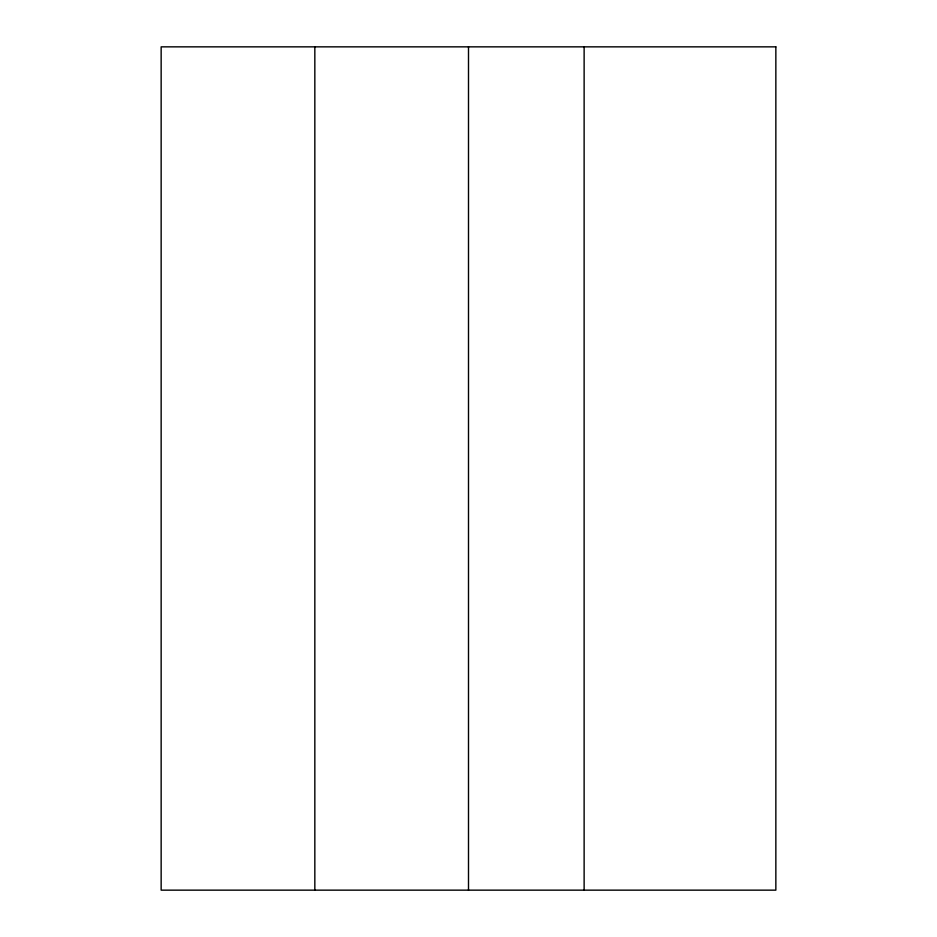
<?xml version="1.0" encoding="UTF-8"?>
<svg xmlns="http://www.w3.org/2000/svg" width="937" height="937" viewBox="0 0 937 937"><rect width="100%" height="100%" fill="white"/><g stroke="black" fill="none" stroke-linecap="round" stroke-linejoin="round"><path stroke-width="1.41" d="M584.126 46.85L584.126 890.15M468.5 46.85L468.5 890.15M314.832 46.85L314.832 890.15M775.848 46.85L161.152 46.85L161.152 890.15L775.848 890.15L775.848 46.85"/></g></svg>
